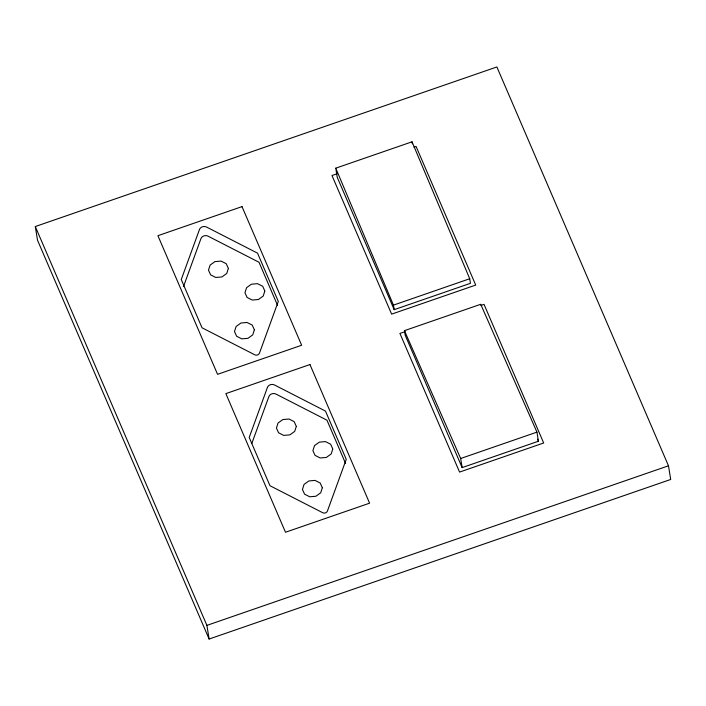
<?xml version="1.0" encoding="UTF-8"?>
<svg xmlns="http://www.w3.org/2000/svg" width="706" height="706" viewBox="0 0 706 706"><rect width="100%" height="100%" fill="white"/><g stroke="black" fill="none" stroke-linecap="round" stroke-linejoin="round"><path stroke-width="1.06" d="M228.276 268.712L226.732 273.487L221.922 276.937L215.771 277.467L210.635 274.872L208.473 270.142L210.114 265.085L214.924 261.626L221.075 261.096L226.211 263.691L228.373 268.421M264.75 291.287L263.206 296.061L258.396 299.52L252.245 300.05L247.109 297.455L244.947 292.725L246.588 287.66L251.398 284.209L257.549 283.68L262.685 286.274L264.847 291.004M254.284 330.099L252.739 334.873L247.93 338.333L241.779 338.862L236.642 336.259L234.48 331.529L236.122 326.472L240.931 323.013L247.082 322.483L252.219 325.078L254.381 329.817M296.229 426.636L294.684 431.41L289.866 434.87L283.724 435.399L278.588 432.804L276.425 428.065L278.058 423.009L282.877 419.549L289.019 419.02L294.155 421.623L296.317 426.353M332.702 449.219L331.158 453.993L326.34 457.444L320.197 457.982L315.061 455.379L312.899 450.649L314.532 445.592L319.35 442.132L325.492 441.603L330.629 444.198L332.791 448.937M322.236 488.022L320.692 492.806L315.873 496.256L309.731 496.786L304.595 494.191L302.433 489.461L304.065 484.395L308.884 480.945L315.026 480.415L320.162 483.01L322.324 487.74M183.481 286.592L200.963 238.557A4.668 3.892 -9.2 0 1 207.988 236.131L259.014 262.27L277.608 305.486M251.804 443.5L268.915 396.481A4.668 3.892 -9.2 0 1 275.94 394.054L326.966 420.194L345.561 463.418M35.3 226.538L496.883 66.964L668.485 465.801L670.7 479.462L209.117 639.036L37.515 240.199L35.3 226.538L206.902 625.384L209.117 639.036M335.756 168.178L412.03 141.809L469.728 278.746L470.47 283.3L394.195 309.669L337.23 177.285L335.756 168.178L393.454 305.124L394.195 309.669M337.168 173.72L331.979 175.52L391.618 314.144L475.72 285.074L416.081 146.442L413.998 147.157M393.454 305.124L469.728 278.746M404.441 330.664L480.724 304.286L536.948 432.125L538.422 441.232L462.139 467.601L405.182 335.209L404.441 330.664L460.665 458.494L462.139 467.601M405.12 331.652L399.923 333.444L459.571 472.076L543.673 442.997L484.025 304.365L480.91 305.442M460.665 458.494L536.948 432.125M206.902 625.384L668.485 465.801M537.548 439.211L538.422 441.232M412.03 141.809L412.366 143.83M199.489 229.45L181.257 279.532L202.022 327.778L254.769 354.8A3.115 2.595 -9.2 0 0 259.446 353.185L278.296 301.409L257.54 253.163L206.514 227.023A4.668 3.892 -9.2 0 0 199.489 229.45M267.442 387.382L249.209 437.464L269.966 485.71L322.721 512.732A3.115 2.595 -9.2 0 0 327.399 511.109L346.249 459.341L325.484 411.095L274.466 384.955A4.668 3.892 -9.2 0 0 267.442 387.382M242.008 206.62L157.906 235.698L217.554 374.321L301.656 345.252L242.008 206.62M309.952 364.552L225.849 393.621L285.498 532.253L369.6 503.175L309.952 364.552"/></g></svg>
